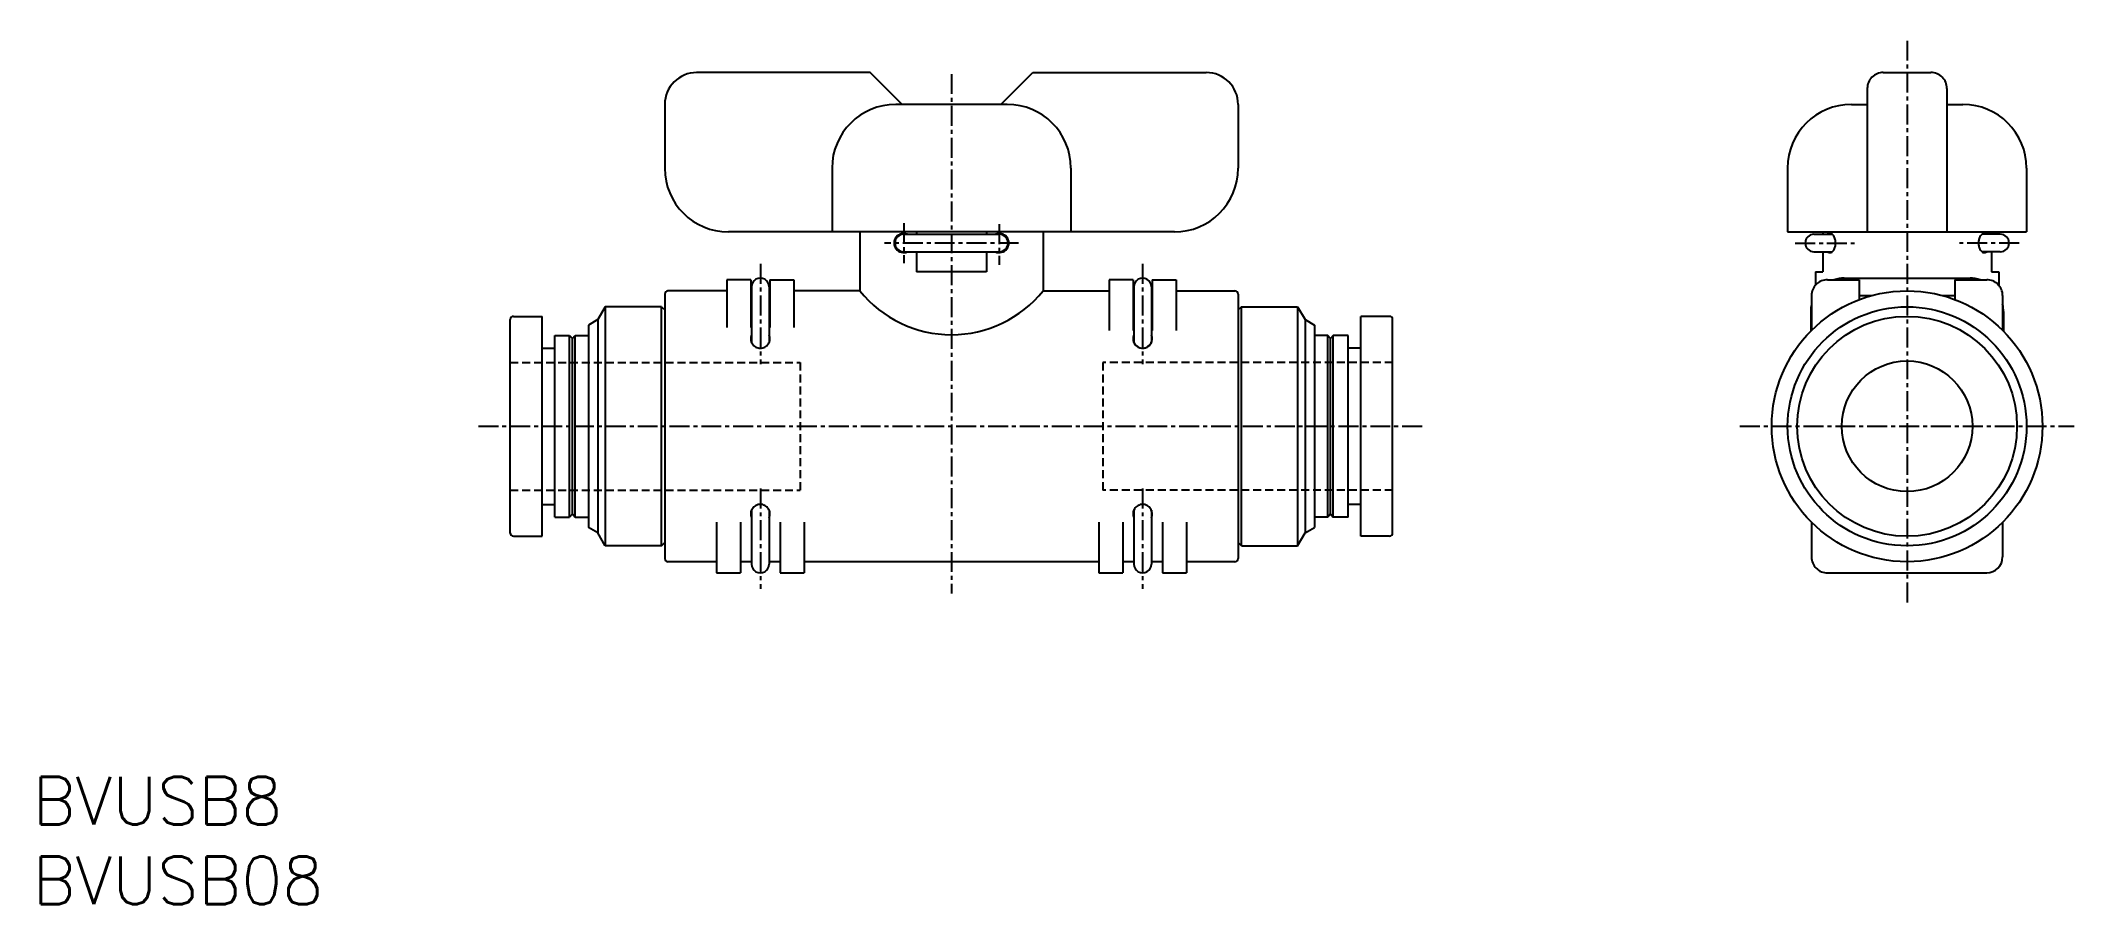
# Model space of a CAD drawing. Extents: x 1 to 128, y 0 to 54.
import ezdxf

# ---------------------------------------------------------------- set-up
doc = ezdxf.new("R2010")
doc.units = 0
doc.linetypes.add('CENTER', pattern=[2, 1.25, -0.25, 0.25, -0.25])
doc.linetypes.add('DASHED', pattern=[0.75, 0.5, -0.25])
doc.layers.get('0').update_dxf_attribs({"linetype": 'CONTINUOUS'})
doc.layers.add('CENTER', color=1, linetype='CENTER')
doc.styles.get("Standard").update_dxf_attribs({"font": 'txt.shx'})

# ---------------------------------------------------------------- blocks, each defined once
blk = doc.blocks.new('*U12')
at = {"color": 7, "linetype": 'CONTINUOUS'}
blk.add_text('BVUSB08', height=3, dxfattribs=at).set_placement((0, 0))
blk = doc.blocks.new('*U13')
at = {"color": 7, "linetype": 'CONTINUOUS'}
blk.add_text('BVUSB8', height=3, dxfattribs=at).set_placement((0, 5))

msp = doc.modelspace()

# ---------------------------------------------------------------- linework, layer by layer
at = {"color": 7, "linetype": 'CONTINUOUS'}
for p, q in [((52.599994, 52.2), (41.7, 52.2)), ((54.599995, 50.20001), (52.599992, 52.20001)), ((60.799997, 50.2), (62.799996, 52.2)), ((62.800006, 52.2), (73.7, 52.2)), ((115.2, 51.2), (115.2, 42.2)), ((116.2, 52.2), (119.2, 52.2)), ((120.2, 51.2), (120.2, 42.2)), ((39.7, 50.2), (39.7, 46.2)), ((61.2, 50.2), (54.2, 50.2)), ((75.7, 50.2), (75.7, 46.2)), ((114.2, 50.2), (115.2, 50.2)), ((120.2, 50.2), (121.2, 50.2)), ((50.2, 46.2), (50.2, 42.2)), ((65.2, 46.2), (65.2, 42.2)), ((110.2, 46.2), (110.2, 42.2)), ((125.2, 46.2), (125.2, 42.2)), ((71.7, 42.2), (43.7, 42.2)), ((51.95, 42.2), (51.95, 38.5)), ((55.500003, 42.2), (55.500003, 42.05)), ((59.899997, 42.2), (59.899997, 42.05)), ((63.45, 42.2), (63.45, 38.5)), ((110.2, 42.2), (125.2, 42.2)), ((112.399997, 42.2), (112.399997, 42.05)), ((123.000003, 42.2), (123.000003, 42.05)), ((54.7, 42.05), (60.7, 42.05)), ((54.7, 40.95), (60.7, 40.95)), ((55.500003, 40.95), (55.500003, 39.7)), ((59.899997, 40.95), (59.899997, 39.7)), ((111.850011, 42.05), (112.993806, 42.05)), ((111.850011, 40.95), (112.993806, 40.95)), ((112.399997, 40.95), (112.399997, 39.7)), ((123.549989, 42.05), (122.406194, 42.05)), ((123.549989, 40.95), (122.406194, 40.95)), ((123.000003, 40.95), (123.000003, 39.7)), ((59.899997, 39.7), (55.500003, 39.7)), ((111.950002, 39.7), (112.399997, 39.7)), ((111.950002, 39.7), (111.950002, 38.86143)), ((123.000003, 39.7), (123.45, 39.7)), ((123.45, 39.7), (123.45, 38.86143)), ((43.59999, 38.5), (39.9, 38.5)), ((43.59999, 39.2), (43.59999, 36.2)), ((45.09999, 39.2), (43.59999, 39.2)), ((45.09999, 39.2), (45.09999, 36.2)), ((45.15, 38.75), (45.15, 35.26021)), ((46.25, 38.75), (46.25, 35.26021)), ((46.30001, 39.2), (46.30001, 36.2)), ((46.30001, 39.2), (47.800006, 39.2)), ((47.800006, 39.2), (47.800006, 36.2)), ((51.95, 38.5), (47.800006, 38.5)), ((63.45, 38.5), (67.599994, 38.5)), ((69.099994, 39.2), (67.599994, 39.2)), ((67.599994, 39.2), (67.599994, 36.0208)), ((69.099994, 39.2), (69.099994, 36.0208)), ((69.150005, 38.75), (69.150005, 35.2602)), ((70.250003, 38.75), (70.250003, 35.26022)), ((70.300006, 39.2), (71.800006, 39.2)), ((70.300006, 39.2), (70.300006, 36.0208)), ((71.800006, 39.2), (71.800006, 36.0208)), ((71.800006, 38.5), (75.500006, 38.5)), ((112.7, 39.2), (114.7, 39.2)), ((113.749999, 39.3), (121.650001, 39.3)), ((114.7, 39.2), (114.7, 37.95299)), ((120.7, 39.2), (122.7, 39.2)), ((120.7, 39.2), (120.7, 37.95299)), ((35.96395, 37.5), (35.5, 36.69641)), ((35.96395, 37.5), (35.96395, 22.5)), ((39.5, 37.5), (35.96395, 37.5)), ((39.5, 22.5), (39.5, 37.5)), ((39.5, 37.5), (39.7, 37.3)), ((39.7, 38.3), (39.7, 21.700005)), ((45.15, 38.2), (45.09999, 38.2)), ((46.30001, 38.2), (46.25, 38.2)), ((69.149997, 38.2), (69.099994, 38.2)), ((70.250003, 38.2), (70.300006, 38.2)), ((75.700003, 38.3), (75.700003, 21.700005)), ((75.900006, 37.5), (75.700005, 37.3)), ((75.9, 22.5), (75.9, 37.5)), ((75.9, 37.5), (79.436049, 37.5)), ((79.436049, 37.5), (79.436049, 22.5)), ((79.436049, 37.5), (79.9, 36.69641)), ((111.649999, 37.2), (111.649999, 35.97055)), ((111.700002, 38.2), (111.700002, 36.0208)), ((114.7, 38.2), (115.461707, 38.2)), ((119.938293, 38.2), (120.7, 38.2)), ((123.7, 38.2), (123.7, 36.0208)), ((123.749999, 37.20179), (123.749999, 35.97055)), ((30, 23.299998), (30, 36.7)), ((30.2, 36.9), (32, 36.9)), ((32, 23.099998), (32, 36.9)), ((35.5, 36.69641), (34.9, 36.35)), ((34.9, 36.35), (34.9, 23.650002)), ((35.5, 36.69641), (35.5, 23.303589)), ((79.9, 36.69641), (79.9, 23.30359)), ((79.9, 36.69641), (80.499998, 36.35)), ((80.499998, 36.35), (80.499998, 23.650002)), ((85.2, 36.9), (83.4, 36.9)), ((83.4, 23.099998), (83.4, 36.9)), ((85.4, 23.299998), (85.4, 36.7)), ((32, 34.9), (32.8, 34.9)), ((32.8, 24.300003), (32.8, 35.7)), ((32.8, 35.7), (33.725, 35.7)), ((33.725, 24.300003), (33.725, 35.7)), ((33.725, 35.7), (33.9, 35.49999)), ((33.9, 35.5), (34.075, 35.7)), ((33.9, 24.5), (33.9, 35.5)), ((34.075, 35.7), (34.9, 35.7)), ((34.075, 24.300003), (34.075, 35.7)), ((81.325003, 35.7), (80.499998, 35.7)), ((81.500006, 35.5), (81.324999, 35.7)), ((81.325003, 24.300003), (81.325003, 35.7)), ((81.499998, 24.5), (81.499998, 35.5)), ((81.675001, 35.7), (81.5, 35.5)), ((82.600001, 35.7), (81.675001, 35.7)), ((81.675001, 24.300003), (81.675001, 35.7)), ((82.600001, 24.300003), (82.600001, 35.7)), ((83.4, 34.9), (82.600001, 34.9)), ((32, 25.1), (32.8, 25.1)), ((32.8, 24.300003), (33.725, 24.300003)), ((33.9, 24.499996), (33.725, 24.299996)), ((33.9, 24.500002), (34.075, 24.299996)), ((34.075, 24.300003), (34.9, 24.300003)), ((45.15, 24.739805), (45.15, 21.35)), ((46.25, 24.739804), (46.25, 21.35)), ((69.150001, 24.739804), (69.150001, 21.35)), ((70.25, 24.739805), (70.25, 21.35)), ((81.325003, 24.300003), (80.499998, 24.300003)), ((81.500004, 24.499999), (81.325003, 24.299997)), ((81.5, 24.5), (81.675, 24.3)), ((82.600001, 24.300003), (81.675001, 24.300003)), ((83.4, 25.1), (82.600001, 25.1)), ((30.2, 23.099998), (32, 23.099998)), ((35.49999, 23.30359), (34.89999, 23.650003)), ((35.96395, 22.499995), (35.5, 23.303582)), ((42.95, 23.979203), (42.95, 20.8)), ((44.45, 23.979203), (44.45, 20.8)), ((46.95, 23.979203), (46.95, 20.8)), ((48.45, 23.979203), (48.45, 20.8)), ((66.95, 23.979203), (66.95, 20.8)), ((68.45, 23.979203), (68.45, 20.8)), ((70.95, 23.979203), (70.95, 20.8)), ((72.45, 23.979203), (72.45, 20.8)), ((79.436049, 22.5), (79.9, 23.30359)), ((79.9, 23.30359), (80.499998, 23.650002)), ((85.2, 23.099998), (83.4, 23.099998)), ((111.7, 23.979203), (111.7, 21.8)), ((123.7, 23.979203), (123.7, 21.8)), ((39.5, 22.5), (35.96395, 22.5)), ((39.5, 22.500001), (39.7, 22.700002)), ((75.900004, 22.499999), (75.700003, 22.7)), ((75.9, 22.5), (79.436049, 22.5)), ((42.95, 21.5), (39.9, 21.5)), ((42.95, 20.8), (44.45, 20.8)), ((45.15, 21.5), (44.45, 21.5)), ((46.95, 21.5), (46.25, 21.5)), ((46.95, 20.8), (48.45, 20.8)), ((66.95, 21.5), (48.45, 21.5)), ((66.95, 20.8), (68.45, 20.8)), ((69.150001, 21.5), (68.45, 21.5)), ((70.95, 21.5), (70.25, 21.5)), ((70.95, 20.8), (72.45, 20.8)), ((75.499716, 21.5), (72.45, 21.5)), ((112.7, 20.8), (122.7, 20.8))]:
    msp.add_line(p, q, dxfattribs=at)
at = {"color": 3, "linetype": 'DASHED'}
for p, q in [((30, 34), (48.2, 34)), ((48.2, 34), (48.2, 26)), ((85.4, 34), (67.2, 34)), ((67.2, 34), (67.2, 26)), ((30, 26), (48.2, 26)), ((85.4, 26), (67.2, 26))]:
    msp.add_line(p, q, dxfattribs=at)
at = {"color": 7, "linetype": 'CONTINUOUS'}
for points in [[(112.697793, 40.94975, 0.10895136), (112.804155, 40.90376, 0.12500498), (112.918285, 40.91164, 0.097906844), (113.017673, 40.9685, 0.066804782), (113.094276, 41.05491, 0.04808626), (113.149809, 41.15689, 0.038128083), (113.187489, 41.26766, 0.032622314), (113.209183, 41.38205, 0.030780875), (113.216418, 41.5, 0.0302615), (113.209422, 41.61601, 0.032544611), (113.187992, 41.73039, 0.037874931), (113.150731, 41.84096, 0.048198924), (113.095126, 41.94385, 0.067494134), (113.017719, 42.03146, 0.099587041), (112.916729, 42.08886, 0.12629122), (112.801503, 42.09574, 0.10718714), (112.696564, 42.04939)], [(122.702207, 42.05025, 0.10895135), (122.595845, 42.09624, 0.12500498), (122.481715, 42.08836, 0.09790685), (122.382327, 42.0315, 0.066804786), (122.305725, 41.94509, 0.048086262), (122.250191, 41.84311, 0.038128084), (122.212511, 41.73234, 0.032622315), (122.190817, 41.61795, 0.030780881), (122.183582, 41.5, 0.0302615), (122.190578, 41.38399, 0.032544611), (122.212008, 41.26961, 0.037874931), (122.249269, 41.15904, 0.048198924), (122.304874, 41.05615, 0.067494134), (122.382281, 40.96854, 0.099587041), (122.483271, 40.91114, 0.12629122), (122.598497, 40.90426, 0.10718714), (122.703436, 40.95061)], [(45.15001, 35.73983, 0.06204998), (45.10798, 35.59756, 0.062106074), (45.10215, 35.44919, 0.061935233), (45.1328, 35.30432, 0.062055443), (45.19815, 35.17113, 0.062011002), (45.29411, 35.05812, 0.062034546), (45.4149, 34.97206, 0.062049973), (45.55315, 34.91825, 0.061892677), (45.7, 34.9, 0.061809612), (45.84666, 34.9182, 0.062279919), (45.98541, 34.97223, 0.062005752), (46.1061, 35.05831, 0.06202632), (46.20202, 35.1714, 0.062049008), (46.2673, 35.30461, 0.062043054), (46.2979, 35.44975, 0.061820637), (46.29204, 35.59744, 0.061756532), (46.25032, 35.73907)], [(69.150016, 35.73984, 0.06205038), (69.107981, 35.59757, 0.062106622), (69.102148, 35.4492, 0.061935609), (69.132795, 35.30434, 0.062055724), (69.198146, 35.17114, 0.062011399), (69.294103, 35.05813, 0.062034943), (69.414894, 34.97207, 0.062050372), (69.553142, 34.91825, 0.061896288), (69.7, 34.9, 0.061810011), (69.846658, 34.9182, 0.062280335), (69.985408, 34.97223, 0.062006151), (70.106099, 35.05831, 0.062026719), (70.202025, 35.1714, 0.062049408), (70.267302, 35.30462, 0.062043451), (70.297899, 35.44976, 0.061821029), (70.29204, 35.59744, 0.061757013), (70.250316, 35.73908)], [(46.24999, 24.260166, 0.062050162), (46.29202, 24.402435, 0.062106557), (46.29785, 24.550802, 0.061935463), (46.2672, 24.695672, 0.06205553), (46.20185, 24.828864, 0.062011165), (46.10589, 24.941878, 0.062034902), (45.9851, 25.02794, 0.062050592), (45.84685, 25.08175, 0.061893729), (45.7, 25.1, 0.061810467), (45.55334, 25.0818, 0.062280535), (45.41459, 25.02777, 0.062006106), (45.2939, 24.941687, 0.062026484), (45.19798, 24.828597, 0.062049123), (45.1327, 24.695385, 0.062043294), (45.1021, 24.550243, 0.061821035), (45.10796, 24.402555, 0.061756811), (45.14968, 24.260921)], [(70.249988, 24.260167, 0.062050162), (70.292021, 24.402436, 0.062106546), (70.297851, 24.550803, 0.061935465), (70.267203, 24.695673, 0.062055539), (70.20185, 24.828865, 0.062011165), (70.105891, 24.941878, 0.062034902), (69.985099, 25.02794, 0.062050592), (69.84685, 25.08175, 0.061893308), (69.7, 25.1, 0.061810467), (69.553342, 25.0818, 0.062280535), (69.414592, 25.02777, 0.062006106), (69.293901, 24.941687, 0.062026484), (69.197975, 24.828597, 0.062049124), (69.132698, 24.695385, 0.062043294), (69.102101, 24.550243, 0.061821035), (69.10796, 24.402555, 0.061756811), (69.149684, 24.260921)]]:
    msp.add_lwpolyline(points, format="xyb", dxfattribs=at)
for radius in [8.5, 7.5, 6.9, 4.1]:
    msp.add_circle((117.7, 30), radius, dxfattribs=at)
for centre, radius, start, end in [((41.7, 50.2), 2, 89.999982, 179.99996), ((73.7, 50.2), 2, 0, 89.999982), ((116.2, 51.2), 1, 90.000003, 180.00001), ((119.2, 51.2), 1, 0, 90.000003), ((54.2, 46.2), 4, 89.999982, 179.99996), ((61.2, 46.2), 4, 0, 89.999982), ((114.2, 46.2), 4, 90, 180), ((121.2, 46.2), 4, 360, 90), ((43.7, 46.2), 4, 179.99996, 269.99995), ((71.7, 46.2), 4, 270.00002, 0), ((54.7, 41.5), 0.6, 66.444258, 293.55648), ((54.7, 41.5), 0.55, 90.000003, 270), ((60.7, 41.5), 0.6, 246.44353, 113.55574), ((60.7, 41.5), 0.55, 270, 90.000003), ((111.850011, 41.5), 0.550003, 90.000003, 270), ((123.549989, 41.5), 0.550003, 270, 89.999996), ((39.9, 38.3), 0.2, 89.999982, 179.99996), ((45.7, 38.75), 0.550003, 0, 180.00001), ((57.7, 43.13636), 7.386363, 218.88007, 321.11993), ((69.7, 38.75), 0.55, 0, 180.00001), ((75.500006, 38.3), 0.2, 0, 89.999982), ((112.7, 38.2), 1, 90.000003, 180.00001), ((113.749999, 37.2), 2.1, 90.000003, 107.75334), ((121.650001, 37.2), 2.1, 72.246661, 90.000003), ((122.7, 38.2), 1, 0, 90.000003), ((113.749999, 37.2), 2.1, 167.47017, 180.00001), ((121.650001, 37.2), 2.1, 0, 12.529825), ((30.2, 36.7), 0.2, 90, 180), ((85.2, 36.7), 0.2, 0, 90), ((69.7, 35.5), 0.6, 203.55719, 336.44354), ((30.2, 23.299998), 0.2, 180, 270), ((85.2, 23.299998), 0.2, 270, 0), ((112.7, 21.8), 1, 179.99999, 270), ((122.7, 21.8), 1, 270, 0), ((39.9, 21.700005), 0.2, 180.00002, 270), ((45.7, 21.35), 0.55, 179.99999, 0.00001002), ((69.7, 21.35), 0.55, 179.99999, 0.00001002), ((75.500006, 21.700005), 0.2, 269.99996, 359.99995)]:
    msp.add_arc(centre, radius, start, end, dxfattribs=at)
for p in [(85.4, 30), (126.2, 30)]:
    msp.add_point(p, dxfattribs=at)
at = {"layer": 'CENTER', "color": 1, "linetype": 'CENTER'}
for p, q in [((117.7, 54.2), (117.7, 18.8)), ((57.7, 52.10823), (57.7, 19.5)), ((54.7, 42.74807), (54.7, 40.24727)), ((60.7, 42.68946), (60.7, 40.13004)), ((61.899997, 41.5), (53.500003, 41.5)), ((110.670232, 41.5), (114.399997, 41.5)), ((124.729768, 41.5), (121.000003, 41.5)), ((45.7, 40.2), (45.7, 33.9)), ((69.7, 40.2), (69.7, 33.9)), ((28, 30), (87.4, 30)), ((107.200002, 30), (128.2, 30)), ((45.7, 26.1), (45.7, 19.8)), ((69.7, 26.1), (69.7, 19.8))]:
    msp.add_line(p, q, dxfattribs=at)

# ---------------------------------------------------------------- block references
at = {"color": 7, "linetype": 'CONTINUOUS'}
for name in ['*U13', '*U12']:
    msp.add_blockref(name, (0, 0), dxfattribs=at)

doc.saveas('drawing.dxf')
